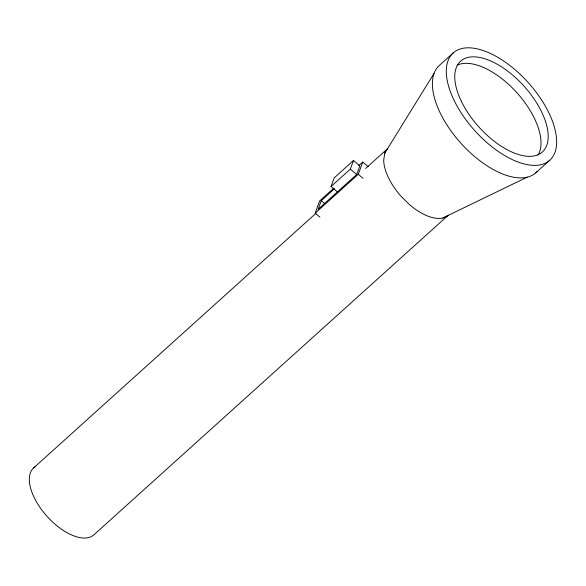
<?xml version="1.0" encoding="UTF-8"?>
<svg xmlns="http://www.w3.org/2000/svg" width="586" height="586" viewBox="0 0 586 586"><rect width="100%" height="100%" fill="white"/><g stroke="black" fill="none" stroke-linecap="round" stroke-linejoin="round"><path stroke-width="0.88" d="M365.642 168.475L387.368 148.881A45.019 22.415 48 0 0 384.731 153.261L383.683 160.19A45.019 22.415 48 0 0 401.344 196.632L409.695 204.792A45.019 22.415 48 0 0 448.202 215.267L93.819 534.901A45.019 22.415 48 0 1 45.847 515.006A45.019 22.415 48 0 1 34.992 466.896M319.912 217.208L315.18 213.157L319.663 200.903L333.808 188.143M334.577 188.663L321.275 200.654L318.11 209.305L356.676 174.525L359.841 165.875L353.505 160.469L334.225 177.858L331.061 186.502L337.39 191.915M331.061 186.502L350.34 169.112L353.505 160.469M315.18 213.157L358.288 174.276L362.771 162.022L368.191 166.644M384.731 153.261L434.036 73.426M453.271 52.872L439.353 65.427A72.173 35.936 48 0 0 461.812 144.222A72.173 35.936 48 0 0 537.01 171.639M358.735 165.662L362.771 162.022M33.658 467.906L316.081 213.179M535.787 172.833L549.705 160.278A72.173 35.936 48 0 0 500.686 59.091A72.173 35.936 48 0 0 454.084 100.36A72.173 35.936 48 0 0 549.705 160.278M442.833 217.97L527.18 177.17M358.288 174.276L363.027 178.32M350.34 169.112L356.676 174.525M321.275 200.654L324.681 203.562M457.19 65.171A61.105 30.428 48 0 1 517.057 92.903A61.105 30.428 48 0 1 537.977 155.144M461.35 101.312A61.105 30.428 48 0 0 542.314 152.038A61.105 30.428 48 0 0 500.803 66.372A61.105 30.428 48 0 0 461.35 101.312"/></g></svg>
